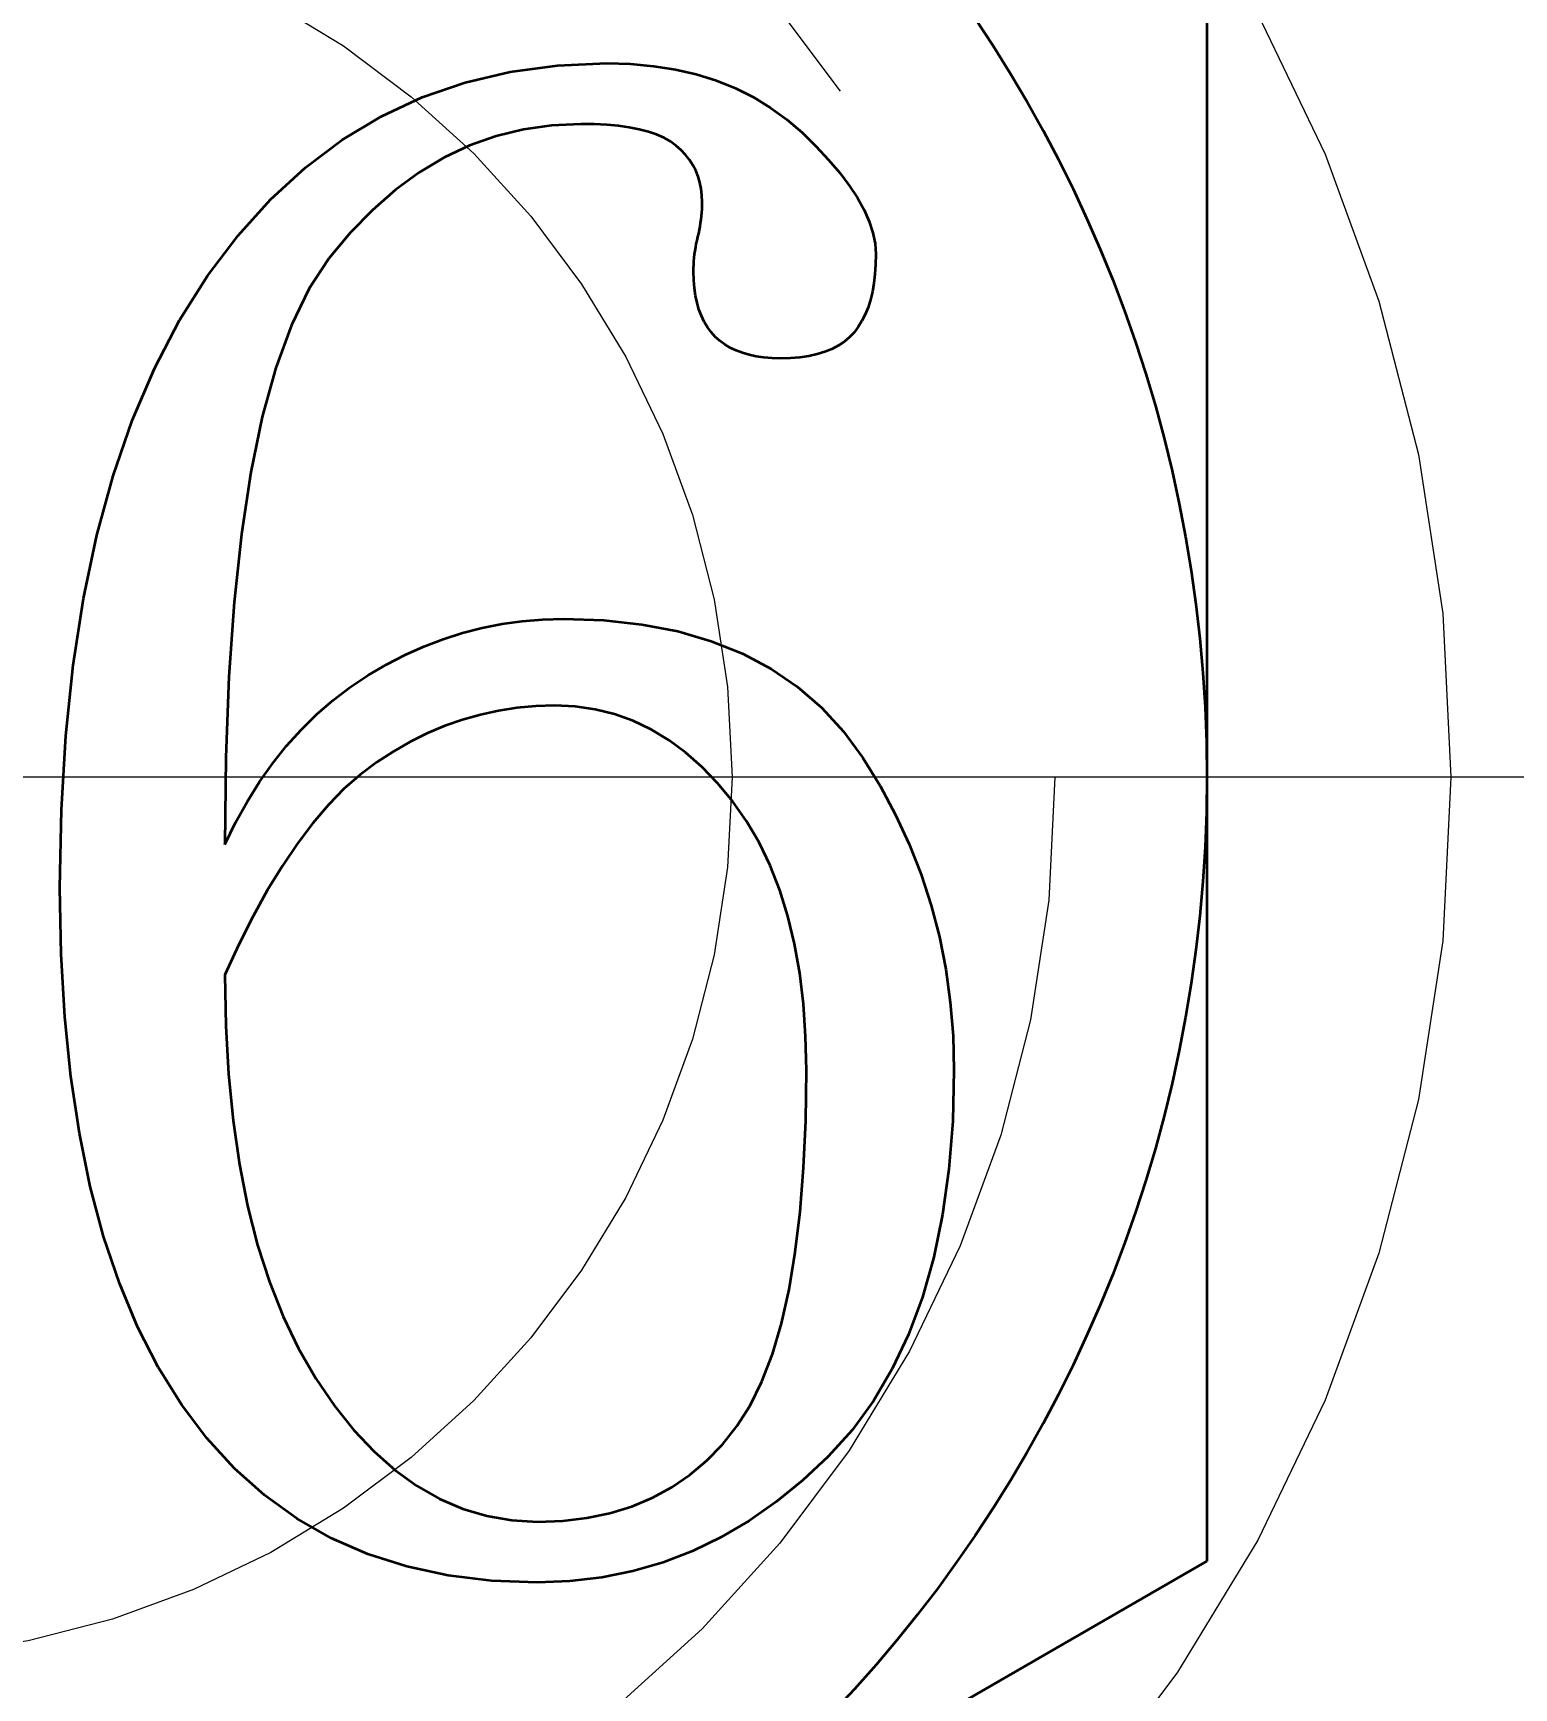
# Model space of a CAD drawing. Header units: millimetres. Extents: x 7914 to 16415, y -883 to 305.
# Drawn here: x 8954.03 to 8959.49, y -49.3 to -43.2 of the extents above; entities that cross this region are included whole.
import ezdxf

# ---------------------------------------------------------------- set-up
doc = ezdxf.new("R2010")
doc.units = ezdxf.units.MM
doc.linetypes.add('CENTER-HOKUTO', pattern=[23, 20, -1, 1, -1])
doc.linetypes.add('HIDDEN-HOKUTO', pattern=[3.8, 2.5, -1.3])
doc.layers.add('AM_7', color=2, linetype='CENTER-HOKUTO', lineweight=30)
doc.layers.add('AM_HID', color=1, linetype='HIDDEN-HOKUTO', lineweight=25)
doc.layers.add('word_dim', color=253, linetype='Continuous')
doc.styles.get("Standard").update_dxf_attribs({"font": 'romans.shx', "bigfont": 'bigfont.shx'})
doc.dimstyles.new('RS1-4', dxfattribs={"dimscale": 4, "dimtxt": 3.5, "dimasz": 3, "dimexe": 1, "dimexo": 0, "dimgap": 1, "dimtad": 3, "dimdsep": 46, "dimtxsty": 'Standard', "dimblk1": 'OPEN', "dimblk2": 'OPEN', "dimsah": 1, "dimcen": 0, "dimclrd": 256, "dimclre": 256, "dimclrt": 3, "dimadec": 0, "dimazin": 0, "dimtfac": 1, "dimtmove": 0, "dimatfit": 3, "dimldrblk": 'OPEN', "dimfxl": 0, "dimtolj": 1, "dimtzin": 0, "dimarcsym": 0})

# ---------------------------------------------------------------- blocks, each defined once
blk = doc.blocks.new('_Open')
at = {"color": 0, "lineweight": -2}
for p, q in [((-1, 0.16667), (0, 0)), ((-1, -0.16667), (0, 0)), ((0, 0), (-1, 0))]:
    blk.add_line(p, q, dxfattribs=at)
blk = doc.blocks.new('*D268')
at = {"layer": 'DEFPOINTS', "color": 0, "linetype": 'Continuous', "ltscale": 2}
for p in [(8745.3594, 190.7603), (9008.3594, -33.4441), (8745.3594, -212.4441)]:
    blk.add_point(p, dxfattribs=at)
at = {"layer": 'word_dim', "linetype": 'Continuous', "lineweight": -2, "ltscale": 2}
for p, q in [((8745.3594, -212.4441), (8745.3594, 194.7603)), ((9008.3594, -33.4441), (9008.3594, 194.7603)), ((8996.3594, 190.7603), (8757.3594, 190.7603))]:
    blk.add_line(p, q, dxfattribs=at)
at = {"layer": 'word_dim', "linetype": 'Continuous', "lineweight": -2, "ltscale": 2, "xscale": 12, "yscale": 12, "zscale": 12, "rotation": 180}
blk.add_blockref('_Open', (8745.3594, 190.7603), dxfattribs=at)
at = {"layer": 'word_dim', "linetype": 'Continuous', "lineweight": -2, "ltscale": 2, "xscale": 12, "yscale": 12, "zscale": 12}
blk.add_blockref('_Open', (9008.3594, 190.7603), dxfattribs=at)
at = {"layer": 'word_dim', "color": 3, "linetype": 'Continuous', "ltscale": 2, "insert": (8876.8594, 201.7603), "char_height": 14, "attachment_point": 5}
blk.add_mtext('\\A1;263', dxfattribs=at)

msp = doc.modelspace()

# ---------------------------------------------------------------- linework, layer by layer
at = {"color": 7, "lineweight": 35, "ltscale": 0.072244}
msp.add_line((8958.3594, -43.0544), (8958.3594, -45.9441), dxfattribs=at)
at = {"color": 7, "lineweight": 35, "ltscale": 0.004273}
msp.add_line((8955.6251, -43.3834), (8955.7915, -43.3442), dxfattribs=at)
at = {"color": 7, "lineweight": 35, "ltscale": 0.004391}
msp.add_line((8955.7915, -43.3442), (8955.9656, -43.3207), dxfattribs=at)
at = {"color": 7, "lineweight": 35, "ltscale": 0.004548}
msp.add_line((8955.9656, -43.3207), (8956.1473, -43.3129), dxfattribs=at)
at = {"color": 7, "lineweight": 35, "ltscale": 0.002195}
msp.add_line((8956.1473, -43.3129), (8956.2351, -43.3154), dxfattribs=at)
at = {"color": 7, "lineweight": 35, "ltscale": 0.002118}
msp.add_line((8956.2351, -43.3154), (8956.3195, -43.3231), dxfattribs=at)
at = {"color": 7, "lineweight": 35, "ltscale": 0.002045}
msp.add_line((8956.3195, -43.3231), (8956.4003, -43.3359), dxfattribs=at)
at = {"color": 7, "lineweight": 35, "ltscale": 0.001983}
msp.add_line((8956.4003, -43.3359), (8956.4775, -43.3538), dxfattribs=at)
at = {"color": 7, "lineweight": 35, "ltscale": 0.001931}
msp.add_line((8956.4775, -43.3538), (8956.5513, -43.3768), dxfattribs=at)
at = {"color": 7, "lineweight": 35, "ltscale": 0.004201}
msp.add_line((8955.4663, -43.4383), (8955.6251, -43.3834), dxfattribs=at)
at = {"color": 7, "lineweight": 35, "ltscale": 0.001894}
for p, q in [((8956.5513, -43.3768), (8956.6216, -43.405)), ((8956.031, -45.6844), (8955.9553, -45.6808))]:
    msp.add_line(p, q, dxfattribs=at)
at = {"color": 7, "lineweight": 35, "ltscale": 0.001862}
msp.add_line((8956.6216, -43.405), (8956.6882, -43.4383), dxfattribs=at)
at = {"color": 7, "lineweight": 35, "ltscale": 0.004167}
msp.add_line((8955.3153, -43.5088), (8955.4663, -43.4383), dxfattribs=at)
at = {"color": 7, "lineweight": 35, "ltscale": 0.00185}
msp.add_line((8956.6882, -43.4383), (8956.7515, -43.4767), dxfattribs=at)
at = {"color": 7, "lineweight": 35, "ltscale": 0.001846}
msp.add_line((8956.7515, -43.4767), (8956.8112, -43.5202), dxfattribs=at)
at = {"color": 7, "lineweight": 35, "ltscale": 0.004182}
msp.add_line((8955.172, -43.5951), (8955.3153, -43.5088), dxfattribs=at)
at = {"color": 7, "lineweight": 35, "ltscale": 0.002627}
msp.add_line((8955.9441, -43.5418), (8955.8401, -43.5567), dxfattribs=at)
at = {"color": 7, "lineweight": 35, "ltscale": 0.002682}
msp.add_line((8956.0513, -43.5369), (8955.9441, -43.5418), dxfattribs=at)
at = {"color": 7, "lineweight": 35, "ltscale": 0.001242}
msp.add_line((8956.101, -43.5376), (8956.0513, -43.5369), dxfattribs=at)
at = {"color": 7, "lineweight": 35, "ltscale": 0.001161}
msp.add_line((8956.1473, -43.54), (8956.101, -43.5376), dxfattribs=at)
at = {"color": 7, "lineweight": 35, "ltscale": 0.001085}
msp.add_line((8956.1906, -43.5441), (8956.1473, -43.54), dxfattribs=at)
at = {"color": 7, "lineweight": 35, "ltscale": 0.001008}
msp.add_line((8956.2305, -43.5497), (8956.1906, -43.5441), dxfattribs=at)
at = {"color": 7, "lineweight": 35, "ltscale": 0.000938763}
msp.add_line((8956.2673, -43.5568), (8956.2305, -43.5497), dxfattribs=at)
at = {"color": 7, "lineweight": 35, "ltscale": 0.001857}
msp.add_line((8956.8112, -43.5202), (8956.8673, -43.5688), dxfattribs=at)
at = {"color": 7, "lineweight": 35, "ltscale": 0.004243}
msp.add_line((8955.0363, -43.697), (8955.172, -43.5951), dxfattribs=at)
at = {"color": 7, "lineweight": 35, "ltscale": 0.002588}
msp.add_line((8955.7393, -43.5815), (8955.6417, -43.6162), dxfattribs=at)
at = {"color": 7, "lineweight": 35, "ltscale": 0.002596}
msp.add_line((8955.8401, -43.5567), (8955.7393, -43.5815), dxfattribs=at)
at = {"color": 7, "lineweight": 35, "ltscale": 0.000867909}
msp.add_line((8956.3009, -43.5657), (8956.2673, -43.5568), dxfattribs=at)
at = {"color": 7, "lineweight": 35, "ltscale": 0.00080319}
msp.add_line((8956.3313, -43.5761), (8956.3009, -43.5657), dxfattribs=at)
at = {"color": 7, "lineweight": 35, "ltscale": 0.000743358}
msp.add_line((8956.3585, -43.588), (8956.3313, -43.5761), dxfattribs=at)
at = {"color": 7, "lineweight": 35, "ltscale": 0.000691188}
msp.add_line((8956.3826, -43.6017), (8956.3585, -43.588), dxfattribs=at)
at = {"color": 7, "lineweight": 35, "ltscale": 0.000642597}
msp.add_line((8956.4033, -43.6168), (8956.3826, -43.6017), dxfattribs=at)
at = {"color": 7, "lineweight": 35, "ltscale": 0.001807}
msp.add_line((8956.8673, -43.5688), (8956.919, -43.6194), dxfattribs=at)
at = {"color": 7, "lineweight": 35, "ltscale": 0.00266}
msp.add_line((8955.5474, -43.6608), (8955.4561, -43.7154), dxfattribs=at)
at = {"color": 7, "lineweight": 35, "ltscale": 0.002609}
msp.add_line((8955.6417, -43.6162), (8955.5474, -43.6608), dxfattribs=at)
at = {"color": 7, "lineweight": 35, "ltscale": 0.000616369}
msp.add_line((8956.4216, -43.6333), (8956.4033, -43.6168), dxfattribs=at)
at = {"color": 7, "lineweight": 35, "ltscale": 0.000595418}
msp.add_line((8956.4379, -43.6508), (8956.4216, -43.6333), dxfattribs=at)
at = {"color": 7, "lineweight": 35, "ltscale": 0.000584231}
msp.add_line((8956.4523, -43.6692), (8956.4379, -43.6508), dxfattribs=at)
at = {"color": 7, "lineweight": 35, "ltscale": 0.000575208}
msp.add_line((8956.4647, -43.6885), (8956.4523, -43.6692), dxfattribs=at)
at = {"color": 7, "lineweight": 35, "ltscale": 0.001689}
msp.add_line((8956.919, -43.6194), (8956.9652, -43.6687), dxfattribs=at)
at = {"color": 7, "lineweight": 35, "ltscale": 0.001577}
msp.add_line((8956.9652, -43.6687), (8957.0061, -43.7167), dxfattribs=at)
at = {"color": 7, "lineweight": 35, "ltscale": 0.004344}
msp.add_line((8954.9083, -43.8146), (8955.0363, -43.697), dxfattribs=at)
at = {"color": 7, "lineweight": 35, "ltscale": 0.002725}
msp.add_line((8955.4561, -43.7154), (8955.3682, -43.7799), dxfattribs=at)
at = {"color": 7, "lineweight": 35, "ltscale": 0.000573302}
msp.add_line((8956.4753, -43.7088), (8956.4647, -43.6885), dxfattribs=at)
at = {"color": 7, "lineweight": 35, "ltscale": 0.000573073}
msp.add_line((8956.4839, -43.7301), (8956.4753, -43.7088), dxfattribs=at)
at = {"color": 7, "lineweight": 35, "ltscale": 0.000581847}
msp.add_line((8956.4907, -43.7524), (8956.4839, -43.7301), dxfattribs=at)
at = {"color": 7, "lineweight": 35, "ltscale": 0.001464}
msp.add_line((8957.0061, -43.7167), (8957.0414, -43.7634), dxfattribs=at)
at = {"color": 7, "lineweight": 35, "ltscale": 0.002821}
msp.add_line((8955.3682, -43.7799), (8955.2833, -43.8543), dxfattribs=at)
at = {"color": 7, "lineweight": 35, "ltscale": 0.000591923}
msp.add_line((8956.4955, -43.7756), (8956.4907, -43.7524), dxfattribs=at)
at = {"color": 7, "lineweight": 35, "ltscale": 0.000608311}
msp.add_line((8956.4983, -43.7997), (8956.4955, -43.7756), dxfattribs=at)
at = {"color": 7, "lineweight": 35, "ltscale": 0.001359}
msp.add_line((8957.0414, -43.7634), (8957.0713, -43.8088), dxfattribs=at)
at = {"color": 7, "lineweight": 35, "ltscale": 0.00449}
msp.add_line((8954.788, -43.9479), (8954.9083, -43.8146), dxfattribs=at)
at = {"color": 7, "lineweight": 35, "ltscale": 0.002935}
for p, q in [((8955.2833, -43.8543), (8955.2017, -43.9386)), ((8956.5691, -48.7458), (8956.4634, -48.7969))]:
    msp.add_line(p, q, dxfattribs=at)
at = {"color": 7, "lineweight": 35, "ltscale": 0.000319434}
msp.add_line((8956.4979, -43.8632), (8956.4987, -43.8504), dxfattribs=at)
at = {"color": 7, "lineweight": 35, "ltscale": 0.000628374}
msp.add_line((8956.4993, -43.8248), (8956.4983, -43.7997), dxfattribs=at)
at = {"color": 7, "lineweight": 35, "ltscale": 0.000320667}
msp.add_line((8956.4987, -43.8504), (8956.4992, -43.8376), dxfattribs=at)
at = {"color": 7, "lineweight": 35, "ltscale": 0.000319686}
msp.add_line((8956.4992, -43.8376), (8956.4993, -43.8248), dxfattribs=at)
at = {"color": 7, "lineweight": 35, "ltscale": 0.001264}
msp.add_line((8957.0713, -43.8088), (8957.0958, -43.853), dxfattribs=at)
at = {"color": 7, "lineweight": 35, "ltscale": 0.001173}
msp.add_line((8957.0958, -43.853), (8957.1149, -43.8959), dxfattribs=at)
at = {"color": 7, "lineweight": 35, "ltscale": 0.000325446}
msp.add_line((8956.489, -43.9272), (8956.4915, -43.9144), dxfattribs=at)
at = {"color": 7, "lineweight": 35, "ltscale": 0.000323854}
msp.add_line((8956.4915, -43.9144), (8956.4935, -43.9017), dxfattribs=at)
at = {"color": 7, "lineweight": 35, "ltscale": 0.000323688}
msp.add_line((8956.4935, -43.9017), (8956.4954, -43.8888), dxfattribs=at)
at = {"color": 7, "lineweight": 35, "ltscale": 0.000321004}
msp.add_line((8956.4954, -43.8888), (8956.4968, -43.8761), dxfattribs=at)
at = {"color": 7, "lineweight": 35, "ltscale": 0.00032313}
msp.add_line((8956.4968, -43.8761), (8956.4979, -43.8632), dxfattribs=at)
at = {"color": 7, "lineweight": 35, "ltscale": 0.001094}
msp.add_line((8957.1149, -43.8959), (8957.1284, -43.9375), dxfattribs=at)
at = {"color": 7, "lineweight": 35, "ltscale": 0.004669}
msp.add_line((8954.6753, -44.0968), (8954.788, -43.9479), dxfattribs=at)
at = {"color": 7, "lineweight": 35, "ltscale": 0.003064}
msp.add_line((8955.2017, -43.9386), (8955.1233, -44.0329), dxfattribs=at)
at = {"color": 7, "lineweight": 35, "ltscale": 0.000325899}
msp.add_line((8956.4775, -43.9784), (8956.4802, -43.9657), dxfattribs=at)
at = {"color": 7, "lineweight": 35, "ltscale": 0.000330877}
msp.add_line((8956.4802, -43.9657), (8956.4833, -43.9528), dxfattribs=at)
at = {"color": 7, "lineweight": 35, "ltscale": 0.000327908}
msp.add_line((8956.4833, -43.9528), (8956.4863, -43.94), dxfattribs=at)
at = {"color": 7, "lineweight": 35, "ltscale": 0.000327393}
msp.add_line((8956.4863, -43.94), (8956.489, -43.9272), dxfattribs=at)
at = {"color": 7, "lineweight": 35, "ltscale": 0.001029}
msp.add_line((8957.1284, -43.9375), (8957.1366, -43.9778), dxfattribs=at)
at = {"color": 7, "lineweight": 35, "ltscale": 0.000977345}
msp.add_line((8957.1366, -43.9778), (8957.1393, -44.0168), dxfattribs=at)
at = {"color": 7, "lineweight": 35, "ltscale": 0.003319}
msp.add_line((8955.1233, -44.0329), (8955.0503, -44.1437), dxfattribs=at)
at = {"color": 7, "lineweight": 35, "ltscale": 0.000320089}
msp.add_line((8956.4688, -44.0424), (8956.4699, -44.0296), dxfattribs=at)
at = {"color": 7, "lineweight": 35, "ltscale": 0.00032252}
msp.add_line((8956.4699, -44.0296), (8956.4713, -44.0168), dxfattribs=at)
at = {"color": 7, "lineweight": 35, "ltscale": 0.000322933}
msp.add_line((8956.4713, -44.0168), (8956.4732, -44.004), dxfattribs=at)
at = {"color": 7, "lineweight": 35, "ltscale": 0.000323379}
msp.add_line((8956.4732, -44.004), (8956.4751, -43.9913), dxfattribs=at)
at = {"color": 7, "lineweight": 35, "ltscale": 0.000326196}
msp.add_line((8956.4751, -43.9913), (8956.4775, -43.9784), dxfattribs=at)
at = {"color": 7, "lineweight": 35, "ltscale": 0.000937069}
msp.add_line((8957.1393, -44.0168), (8957.1386, -44.0543), dxfattribs=at)
at = {"color": 7, "lineweight": 35, "ltscale": 0.004839}
msp.add_line((8954.572, -44.2605), (8954.6753, -44.0968), dxfattribs=at)
at = {"color": 7, "lineweight": 35, "ltscale": 0.000320493}
msp.add_line((8956.4673, -44.0809), (8956.4675, -44.068), dxfattribs=at)
at = {"color": 7, "lineweight": 35, "ltscale": 0.000780017}
msp.add_line((8956.4681, -44.112), (8956.4673, -44.0809), dxfattribs=at)
at = {"color": 7, "lineweight": 35, "ltscale": 0.000319142}
msp.add_line((8956.4675, -44.068), (8956.468, -44.0553), dxfattribs=at)
at = {"color": 7, "lineweight": 35, "ltscale": 0.000322481}
msp.add_line((8956.468, -44.0553), (8956.4688, -44.0424), dxfattribs=at)
at = {"color": 7, "lineweight": 35, "ltscale": 0.000847527}
msp.add_line((8957.1361, -44.0898), (8957.1321, -44.1234), dxfattribs=at)
at = {"color": 7, "lineweight": 35, "ltscale": 0.000888634}
msp.add_line((8957.1386, -44.0543), (8957.1361, -44.0898), dxfattribs=at)
at = {"color": 7, "lineweight": 35, "ltscale": 0.003731}
msp.add_line((8955.0503, -44.1437), (8954.9851, -44.278), dxfattribs=at)
at = {"color": 7, "lineweight": 35, "ltscale": 0.000742319}
msp.add_line((8956.4705, -44.1416), (8956.4681, -44.112), dxfattribs=at)
at = {"color": 7, "lineweight": 35, "ltscale": 0.000707582}
msp.add_line((8956.4745, -44.1697), (8956.4705, -44.1416), dxfattribs=at)
at = {"color": 7, "lineweight": 35, "ltscale": 0.000765377}
msp.add_line((8957.1265, -44.1551), (8957.1194, -44.1849), dxfattribs=at)
at = {"color": 7, "lineweight": 35, "ltscale": 0.000803526}
msp.add_line((8957.1321, -44.1234), (8957.1265, -44.1551), dxfattribs=at)
at = {"color": 7, "lineweight": 35, "ltscale": 0.000673962}
for p, q in [((8956.4801, -44.196), (8956.4745, -44.1697)), ((8956.6985, -44.3937), (8956.6721, -44.388))]:
    msp.add_line(p, q, dxfattribs=at)
at = {"color": 7, "lineweight": 35, "ltscale": 0.000645875}
msp.add_line((8956.4873, -44.2208), (8956.4801, -44.196), dxfattribs=at)
at = {"color": 7, "lineweight": 35, "ltscale": 0.00062007}
for p, q in [((8956.4961, -44.244), (8956.4873, -44.2208)), ((8956.6473, -44.3808), (8956.6242, -44.3721))]:
    msp.add_line(p, q, dxfattribs=at)
at = {"color": 7, "lineweight": 35, "ltscale": 0.000698454}
msp.add_line((8957.1105, -44.2127), (8957.1001, -44.2386), dxfattribs=at)
at = {"color": 7, "lineweight": 35, "ltscale": 0.000730595}
msp.add_line((8957.1194, -44.1849), (8957.1105, -44.2127), dxfattribs=at)
at = {"color": 7, "lineweight": 35, "ltscale": 0.005003}
msp.add_line((8954.4795, -44.438), (8954.572, -44.2605), dxfattribs=at)
at = {"color": 7, "lineweight": 35, "ltscale": 0.004196}
msp.add_line((8954.9851, -44.278), (8954.9275, -44.4356), dxfattribs=at)
at = {"color": 7, "lineweight": 35, "ltscale": 0.000599906}
msp.add_line((8956.5065, -44.2657), (8956.4961, -44.244), dxfattribs=at)
at = {"color": 7, "lineweight": 35, "ltscale": 0.000583303}
msp.add_line((8956.5186, -44.2856), (8956.5065, -44.2657), dxfattribs=at)
at = {"color": 7, "lineweight": 35, "ltscale": 0.000650215}
msp.add_line((8957.0881, -44.2626), (8957.0745, -44.2847), dxfattribs=at)
at = {"color": 7, "lineweight": 35, "ltscale": 0.000669428}
msp.add_line((8957.1001, -44.2386), (8957.0881, -44.2626), dxfattribs=at)
at = {"color": 7, "lineweight": 35, "ltscale": 0.000571926}
msp.add_line((8956.5321, -44.3041), (8956.5186, -44.2856), dxfattribs=at)
at = {"color": 7, "lineweight": 35, "ltscale": 0.000567096}
msp.add_line((8956.5474, -44.3208), (8956.5321, -44.3041), dxfattribs=at)
at = {"color": 7, "lineweight": 35, "ltscale": 0.00056494}
msp.add_line((8956.5641, -44.336), (8956.5474, -44.3208), dxfattribs=at)
at = {"color": 7, "lineweight": 35, "ltscale": 0.000572831}
msp.add_line((8956.5825, -44.3497), (8956.5641, -44.336), dxfattribs=at)
at = {"color": 7, "lineweight": 35, "ltscale": 0.000649193}
msp.add_line((8957.0228, -44.3394), (8957.0012, -44.3538), dxfattribs=at)
at = {"color": 7, "lineweight": 35, "ltscale": 0.000633585}
msp.add_line((8957.0422, -44.3231), (8957.0228, -44.3394), dxfattribs=at)
at = {"color": 7, "lineweight": 35, "ltscale": 0.000625611}
msp.add_line((8957.0593, -44.3048), (8957.0422, -44.3231), dxfattribs=at)
at = {"color": 7, "lineweight": 35, "ltscale": 0.000629273}
msp.add_line((8957.0745, -44.2847), (8957.0593, -44.3048), dxfattribs=at)
at = {"color": 7, "lineweight": 35, "ltscale": 0.000583822}
msp.add_line((8956.6025, -44.3617), (8956.5825, -44.3497), dxfattribs=at)
at = {"color": 7, "lineweight": 35, "ltscale": 0.000599218}
msp.add_line((8956.6242, -44.3721), (8956.6025, -44.3617), dxfattribs=at)
at = {"color": 7, "lineweight": 35, "ltscale": 0.000645142}
msp.add_line((8956.6721, -44.388), (8956.6473, -44.3808), dxfattribs=at)
at = {"color": 7, "lineweight": 35, "ltscale": 0.000708877}
msp.add_line((8956.7266, -44.3976), (8956.6985, -44.3937), dxfattribs=at)
at = {"color": 7, "lineweight": 35, "ltscale": 0.000740981}
msp.add_line((8956.7561, -44.4), (8956.7266, -44.3976), dxfattribs=at)
at = {"color": 7, "lineweight": 35, "ltscale": 0.000781522}
msp.add_line((8956.7874, -44.4009), (8956.7561, -44.4), dxfattribs=at)
at = {"color": 7, "lineweight": 35, "ltscale": 0.000931106}
msp.add_line((8956.8246, -44.3999), (8956.7874, -44.4009), dxfattribs=at)
at = {"color": 7, "lineweight": 35, "ltscale": 0.000878786}
msp.add_line((8956.8596, -44.397), (8956.8246, -44.3999), dxfattribs=at)
at = {"color": 7, "lineweight": 35, "ltscale": 0.000829616}
msp.add_line((8956.8925, -44.3922), (8956.8596, -44.397), dxfattribs=at)
at = {"color": 7, "lineweight": 35, "ltscale": 0.000781349}
msp.add_line((8956.923, -44.3855), (8956.8925, -44.3922), dxfattribs=at)
at = {"color": 7, "lineweight": 35, "ltscale": 0.000740198}
msp.add_line((8956.9513, -44.3768), (8956.923, -44.3855), dxfattribs=at)
at = {"color": 7, "lineweight": 35, "ltscale": 0.000704124}
msp.add_line((8956.9774, -44.3663), (8956.9513, -44.3768), dxfattribs=at)
at = {"color": 7, "lineweight": 35, "ltscale": 0.000672296}
msp.add_line((8957.0012, -44.3538), (8956.9774, -44.3663), dxfattribs=at)
at = {"color": 7, "lineweight": 35, "ltscale": 0.005197}
msp.add_line((8954.398, -44.6292), (8954.4795, -44.438), dxfattribs=at)
at = {"color": 7, "lineweight": 35, "ltscale": 0.004693}
for p, q in [((8954.9275, -44.4356), (8954.8776, -44.6166)), ((8954.7393, -46.6728), (8954.7427, -46.8605))]:
    msp.add_line(p, q, dxfattribs=at)
at = {"color": 7, "lineweight": 35, "ltscale": 0.00542}
msp.add_line((8954.3272, -44.8341), (8954.398, -44.6292), dxfattribs=at)
at = {"color": 7, "lineweight": 35, "ltscale": 0.005215}
msp.add_line((8954.8776, -44.6166), (8954.8353, -44.8208), dxfattribs=at)
at = {"color": 7, "lineweight": 35, "ltscale": 0.005757}
msp.add_line((8954.8353, -44.8208), (8954.8008, -45.0485), dxfattribs=at)
at = {"color": 7, "lineweight": 35, "ltscale": 0.005669}
msp.add_line((8954.2673, -45.0528), (8954.3272, -44.8341), dxfattribs=at)
at = {"color": 7, "lineweight": 35, "ltscale": 0.00594}
msp.add_line((8954.2184, -45.2853), (8954.2673, -45.0528), dxfattribs=at)
at = {"color": 7, "lineweight": 35, "ltscale": 0.006312}
msp.add_line((8954.8008, -45.0485), (8954.7739, -45.2995), dxfattribs=at)
at = {"color": 7, "lineweight": 35, "ltscale": 0.00623}
msp.add_line((8954.1803, -45.5316), (8954.2184, -45.2853), dxfattribs=at)
at = {"color": 7, "lineweight": 35, "ltscale": 0.006877}
msp.add_line((8954.7739, -45.2995), (8954.7546, -45.574), dxfattribs=at)
at = {"color": 7, "lineweight": 35, "ltscale": 0.001873}
msp.add_line((8955.6878, -45.3942), (8955.7612, -45.3796), dxfattribs=at)
at = {"color": 7, "lineweight": 35, "ltscale": 0.00188}
msp.add_line((8955.7612, -45.3796), (8955.8357, -45.3692), dxfattribs=at)
at = {"color": 7, "lineweight": 35, "ltscale": 0.001889}
for p, q in [((8955.8357, -45.3692), (8955.911, -45.3629)), ((8955.4733, -45.4628), (8955.5438, -45.4357))]:
    msp.add_line(p, q, dxfattribs=at)
at = {"color": 7, "lineweight": 35, "ltscale": 0.001908}
msp.add_line((8955.911, -45.3629), (8955.9873, -45.3608), dxfattribs=at)
at = {"color": 7, "lineweight": 35, "ltscale": 0.003735}
msp.add_line((8955.9873, -45.3608), (8956.1366, -45.366), dxfattribs=at)
at = {"color": 7, "lineweight": 35, "ltscale": 0.003537}
msp.add_line((8956.1366, -45.366), (8956.2772, -45.3813), dxfattribs=at)
at = {"color": 7, "lineweight": 35, "ltscale": 0.001878}
msp.add_line((8955.5438, -45.4357), (8955.6154, -45.4128), dxfattribs=at)
at = {"color": 7, "lineweight": 35, "ltscale": 0.001869}
msp.add_line((8955.6154, -45.4128), (8955.6878, -45.3942), dxfattribs=at)
at = {"color": 7, "lineweight": 35, "ltscale": 0.00336}
msp.add_line((8956.2772, -45.3813), (8956.4092, -45.4069), dxfattribs=at)
at = {"color": 7, "lineweight": 35, "ltscale": 0.003213}
msp.add_line((8956.4092, -45.4069), (8956.5326, -45.4428), dxfattribs=at)
at = {"color": 7, "lineweight": 35, "ltscale": 0.001932}
for p, q in [((8955.335, -45.5293), (8955.4037, -45.494)), ((8956.438, -45.8533), (8956.3757, -45.8075))]:
    msp.add_line(p, q, dxfattribs=at)
at = {"color": 7, "lineweight": 35, "ltscale": 0.001907}
msp.add_line((8955.4037, -45.494), (8955.4733, -45.4628), dxfattribs=at)
at = {"color": 7, "lineweight": 35, "ltscale": 0.003092}
msp.add_line((8956.5326, -45.4428), (8956.6473, -45.4889), dxfattribs=at)
at = {"color": 7, "lineweight": 35, "ltscale": 0.003002}
msp.add_line((8956.6473, -45.4889), (8956.7534, -45.5452), dxfattribs=at)
at = {"color": 7, "lineweight": 35, "ltscale": 0.006534}
msp.add_line((8954.1531, -45.7916), (8954.1803, -45.5316), dxfattribs=at)
at = {"color": 7, "lineweight": 35, "ltscale": 0.001958}
msp.add_line((8955.2673, -45.5688), (8955.335, -45.5293), dxfattribs=at)
at = {"color": 7, "lineweight": 35, "ltscale": 0.002949}
msp.add_line((8956.7534, -45.5452), (8956.8508, -45.6117), dxfattribs=at)
at = {"color": 7, "lineweight": 35, "ltscale": 0.00745}
msp.add_line((8954.7546, -45.574), (8954.7432, -45.8717), dxfattribs=at)
at = {"color": 7, "lineweight": 35, "ltscale": 0.001974}
msp.add_line((8955.1387, -45.6603), (8955.2015, -45.6125), dxfattribs=at)
at = {"color": 7, "lineweight": 35, "ltscale": 0.001975}
msp.add_line((8955.2015, -45.6125), (8955.2673, -45.5688), dxfattribs=at)
at = {"color": 7, "lineweight": 35, "ltscale": 0.002937}
msp.add_line((8956.8508, -45.6117), (8956.9397, -45.6885), dxfattribs=at)
at = {"color": 7, "lineweight": 35, "ltscale": 0.001986}
msp.add_line((8955.0786, -45.7123), (8955.1387, -45.6603), dxfattribs=at)
at = {"color": 7, "lineweight": 35, "ltscale": 0.001731}
msp.add_line((8955.8854, -45.683), (8955.8164, -45.6891), dxfattribs=at)
at = {"color": 7, "lineweight": 35, "ltscale": 0.001749}
msp.add_line((8955.9553, -45.6808), (8955.8854, -45.683), dxfattribs=at)
at = {"color": 7, "lineweight": 35, "ltscale": 0.001856}
msp.add_line((8956.1045, -45.6949), (8956.031, -45.6844), dxfattribs=at)
at = {"color": 7, "lineweight": 35, "ltscale": 0.002002}
msp.add_line((8955.0216, -45.7685), (8955.0786, -45.7123), dxfattribs=at)
at = {"color": 7, "lineweight": 35, "ltscale": 0.001727}
msp.add_line((8955.6154, -45.7328), (8955.5502, -45.7557), dxfattribs=at)
at = {"color": 7, "lineweight": 35, "ltscale": 0.001716}
msp.add_line((8955.6814, -45.7141), (8955.6154, -45.7328), dxfattribs=at)
at = {"color": 7, "lineweight": 35, "ltscale": 0.001714}
msp.add_line((8955.7484, -45.6996), (8955.6814, -45.7141), dxfattribs=at)
at = {"color": 7, "lineweight": 35, "ltscale": 0.00172}
msp.add_line((8955.8164, -45.6891), (8955.7484, -45.6996), dxfattribs=at)
at = {"color": 7, "lineweight": 35, "ltscale": 0.001833}
msp.add_line((8956.1757, -45.7125), (8956.1045, -45.6949), dxfattribs=at)
at = {"color": 7, "lineweight": 35, "ltscale": 0.001831}
msp.add_line((8956.2446, -45.7372), (8956.1757, -45.7125), dxfattribs=at)
at = {"color": 7, "lineweight": 35, "ltscale": 0.001845}
msp.add_line((8956.3113, -45.7688), (8956.2446, -45.7372), dxfattribs=at)
at = {"color": 7, "lineweight": 35, "ltscale": 0.002957}
msp.add_line((8956.9397, -45.6885), (8957.0198, -45.7756), dxfattribs=at)
at = {"color": 7, "lineweight": 35, "ltscale": 0.006857}
msp.add_line((8954.1367, -46.0653), (8954.1531, -45.7916), dxfattribs=at)
at = {"color": 7, "lineweight": 35, "ltscale": 0.002029}
msp.add_line((8954.9673, -45.8288), (8955.0216, -45.7685), dxfattribs=at)
at = {"color": 7, "lineweight": 35, "ltscale": 0.001763}
msp.add_line((8955.4861, -45.7828), (8955.4229, -45.814), dxfattribs=at)
at = {"color": 7, "lineweight": 35, "ltscale": 0.001739}
msp.add_line((8955.5502, -45.7557), (8955.4861, -45.7828), dxfattribs=at)
at = {"color": 7, "lineweight": 35, "ltscale": 0.001879}
msp.add_line((8956.3757, -45.8075), (8956.3113, -45.7688), dxfattribs=at)
at = {"color": 7, "lineweight": 35, "ltscale": 0.003019}
msp.add_line((8957.0198, -45.7756), (8957.0913, -45.8728), dxfattribs=at)
at = {"color": 7, "lineweight": 35, "ltscale": 0.00206}
msp.add_line((8954.916, -45.8934), (8954.9673, -45.8288), dxfattribs=at)
at = {"color": 7, "lineweight": 35, "ltscale": 0.001823}
msp.add_line((8955.3606, -45.8493), (8955.2993, -45.8888), dxfattribs=at)
at = {"color": 7, "lineweight": 35, "ltscale": 0.00179}
msp.add_line((8955.4229, -45.814), (8955.3606, -45.8493), dxfattribs=at)
at = {"color": 7, "lineweight": 35, "ltscale": 0.002}
msp.add_line((8956.4981, -45.9061), (8956.438, -45.8533), dxfattribs=at)
at = {"color": 7, "lineweight": 35, "ltscale": 0.008029}
msp.add_line((8954.7432, -45.8717), (8954.7393, -46.1929), dxfattribs=at)
at = {"color": 7, "lineweight": 35, "ltscale": 0.002102}
msp.add_line((8954.8674, -45.962), (8954.916, -45.8934), dxfattribs=at)
at = {"color": 7, "lineweight": 35, "ltscale": 0.001885}
msp.add_line((8955.2993, -45.8888), (8955.239, -45.9341), dxfattribs=at)
at = {"color": 7, "lineweight": 35, "ltscale": 0.002078}
msp.add_line((8956.5558, -45.966), (8956.4981, -45.9061), dxfattribs=at)
at = {"color": 7, "lineweight": 35, "ltscale": 0.003043}
msp.add_line((8957.0913, -45.8728), (8957.1552, -45.9765), dxfattribs=at)
at = {"color": 7, "lineweight": 35, "ltscale": 0.002147}
msp.add_line((8954.8219, -46.0348), (8954.8674, -45.962), dxfattribs=at)
at = {"color": 7, "lineweight": 35, "ltscale": 0.002095}
msp.add_line((8955.1797, -45.9867), (8955.1212, -46.0468), dxfattribs=at)
at = {"color": 7, "lineweight": 35, "ltscale": 0.001982}
msp.add_line((8955.239, -45.9341), (8955.1797, -45.9867), dxfattribs=at)
at = {"color": 7, "lineweight": 35, "ltscale": 0.002174}
msp.add_line((8956.6113, -46.0329), (8956.5558, -45.966), dxfattribs=at)
at = {"color": 7, "lineweight": 35, "ltscale": 0.003016}
msp.add_line((8957.1552, -45.9765), (8957.2123, -46.0827), dxfattribs=at)
at = {"color": 7, "lineweight": 35, "ltscale": 0.072243}
msp.add_line((8958.3594, -45.9441), (8958.3594, -48.8339), dxfattribs=at)
at = {"color": 7, "lineweight": 35, "ltscale": 0.0022}
msp.add_line((8954.7792, -46.1117), (8954.8219, -46.0348), dxfattribs=at)
at = {"color": 7, "lineweight": 35, "ltscale": 0.002212}
msp.add_line((8955.1212, -46.0468), (8955.0638, -46.1141), dxfattribs=at)
at = {"color": 7, "lineweight": 35, "ltscale": 0.002241}
msp.add_line((8956.663, -46.1061), (8956.6113, -46.0329), dxfattribs=at)
at = {"color": 7, "lineweight": 35, "ltscale": 0.007189}
msp.add_line((8954.1314, -46.3528), (8954.1367, -46.0653), dxfattribs=at)
at = {"color": 7, "lineweight": 35, "ltscale": 0.002261}
msp.add_line((8954.7393, -46.1929), (8954.7792, -46.1117), dxfattribs=at)
at = {"color": 7, "lineweight": 35, "ltscale": 0.00229}
msp.add_line((8956.7092, -46.1852), (8956.663, -46.1061), dxfattribs=at)
at = {"color": 7, "lineweight": 35, "ltscale": 0.002998}
msp.add_line((8957.2123, -46.0827), (8957.2627, -46.1915), dxfattribs=at)
at = {"color": 7, "lineweight": 35, "ltscale": 0.002343}
msp.add_line((8955.0638, -46.1141), (8955.0073, -46.1889), dxfattribs=at)
at = {"color": 7, "lineweight": 35, "ltscale": 0.002477}
msp.add_line((8955.0073, -46.1889), (8954.9518, -46.2709), dxfattribs=at)
at = {"color": 7, "lineweight": 35, "ltscale": 0.002352}
msp.add_line((8956.75, -46.2699), (8956.7092, -46.1852), dxfattribs=at)
at = {"color": 7, "lineweight": 35, "ltscale": 0.002991}
msp.add_line((8957.2627, -46.1915), (8957.3064, -46.3029), dxfattribs=at)
at = {"color": 7, "lineweight": 35, "ltscale": 0.002619}
msp.add_line((8954.9518, -46.2709), (8954.8972, -46.3603), dxfattribs=at)
at = {"color": 7, "lineweight": 35, "ltscale": 0.002431}
msp.add_line((8956.7854, -46.3605), (8956.75, -46.2699), dxfattribs=at)
at = {"color": 7, "lineweight": 35, "ltscale": 0.006094}
msp.add_line((8954.1357, -46.5965), (8954.1314, -46.3528), dxfattribs=at)
at = {"color": 7, "lineweight": 35, "ltscale": 0.002994}
msp.add_line((8957.3064, -46.3029), (8957.3433, -46.4169), dxfattribs=at)
at = {"color": 7, "lineweight": 35, "ltscale": 0.002767}
msp.add_line((8954.8972, -46.3603), (8954.8436, -46.4572), dxfattribs=at)
at = {"color": 7, "lineweight": 35, "ltscale": 0.002521}
msp.add_line((8956.8153, -46.4568), (8956.7854, -46.3605), dxfattribs=at)
at = {"color": 7, "lineweight": 35, "ltscale": 0.003009}
msp.add_line((8957.3433, -46.4169), (8957.3735, -46.5333), dxfattribs=at)
at = {"color": 7, "lineweight": 35, "ltscale": 0.002917}
msp.add_line((8954.8436, -46.4572), (8954.791, -46.5613), dxfattribs=at)
at = {"color": 7, "lineweight": 35, "ltscale": 0.002625}
msp.add_line((8956.8398, -46.5589), (8956.8153, -46.4568), dxfattribs=at)
at = {"color": 7, "lineweight": 35, "ltscale": 0.003034}
msp.add_line((8957.3735, -46.5333), (8957.3971, -46.6524), dxfattribs=at)
at = {"color": 7, "lineweight": 35, "ltscale": 0.005805}
msp.add_line((8954.1492, -46.8284), (8954.1357, -46.5965), dxfattribs=at)
at = {"color": 7, "lineweight": 35, "ltscale": 0.003073}
msp.add_line((8954.791, -46.5613), (8954.7393, -46.6728), dxfattribs=at)
at = {"color": 7, "lineweight": 35, "ltscale": 0.002738}
msp.add_line((8956.8589, -46.6668), (8956.8398, -46.5589), dxfattribs=at)
at = {"color": 7, "lineweight": 35, "ltscale": 0.003068}
msp.add_line((8957.3971, -46.6524), (8957.4138, -46.774), dxfattribs=at)
at = {"color": 7, "lineweight": 35, "ltscale": 0.00286}
msp.add_line((8956.8724, -46.7804), (8956.8589, -46.6668), dxfattribs=at)
at = {"color": 7, "lineweight": 35, "ltscale": 0.002992}
msp.add_line((8956.8806, -46.8998), (8956.8724, -46.7804), dxfattribs=at)
at = {"color": 7, "lineweight": 35, "ltscale": 0.003114}
msp.add_line((8957.4138, -46.774), (8957.424, -46.8981), dxfattribs=at)
at = {"color": 7, "lineweight": 35, "ltscale": 0.005529}
msp.add_line((8954.1716, -47.0484), (8954.1492, -46.8284), dxfattribs=at)
at = {"color": 7, "lineweight": 35, "ltscale": 0.004484}
msp.add_line((8954.7427, -46.8605), (8954.7527, -47.0396), dxfattribs=at)
at = {"color": 7, "lineweight": 35, "ltscale": 0.003127}
msp.add_line((8956.8833, -47.0248), (8956.8806, -46.8998), dxfattribs=at)
at = {"color": 7, "lineweight": 35, "ltscale": 0.003169}
msp.add_line((8957.424, -46.8981), (8957.4273, -47.0248), dxfattribs=at)
at = {"color": 7, "lineweight": 35, "ltscale": 0.00465}
msp.add_line((8956.8807, -47.2108), (8956.8833, -47.0248), dxfattribs=at)
at = {"color": 7, "lineweight": 35, "ltscale": 0.004678}
msp.add_line((8957.4273, -47.0248), (8957.4226, -47.2119), dxfattribs=at)
at = {"color": 7, "lineweight": 35, "ltscale": 0.005262}
msp.add_line((8954.203, -47.2565), (8954.1716, -47.0484), dxfattribs=at)
at = {"color": 7, "lineweight": 35, "ltscale": 0.00428}
msp.add_line((8954.7527, -47.0396), (8954.7695, -47.2099), dxfattribs=at)
at = {"color": 7, "lineweight": 35, "ltscale": 0.004087}
msp.add_line((8954.7695, -47.2099), (8954.7931, -47.3717), dxfattribs=at)
at = {"color": 7, "lineweight": 35, "ltscale": 0.004347}
msp.add_line((8956.8731, -47.3845), (8956.8807, -47.2108), dxfattribs=at)
at = {"color": 7, "lineweight": 35, "ltscale": 0.005009}
msp.add_line((8954.2433, -47.4528), (8954.203, -47.2565), dxfattribs=at)
at = {"color": 7, "lineweight": 35, "ltscale": 0.004442}
msp.add_line((8957.4226, -47.2119), (8957.4087, -47.389), dxfattribs=at)
at = {"color": 7, "lineweight": 35, "ltscale": 0.003902}
msp.add_line((8954.7931, -47.3717), (8954.8234, -47.5248), dxfattribs=at)
at = {"color": 7, "lineweight": 35, "ltscale": 0.004053}
msp.add_line((8956.8604, -47.5461), (8956.8731, -47.3845), dxfattribs=at)
at = {"color": 7, "lineweight": 35, "ltscale": 0.004219}
msp.add_line((8957.4087, -47.389), (8957.3855, -47.5562), dxfattribs=at)
at = {"color": 7, "lineweight": 35, "ltscale": 0.004775}
msp.add_line((8954.2926, -47.6373), (8954.2433, -47.4528), dxfattribs=at)
at = {"color": 7, "lineweight": 35, "ltscale": 0.003729}
msp.add_line((8954.8234, -47.5248), (8954.8604, -47.6693), dxfattribs=at)
at = {"color": 7, "lineweight": 35, "ltscale": 0.003763}
msp.add_line((8956.8423, -47.6955), (8956.8604, -47.5461), dxfattribs=at)
at = {"color": 7, "lineweight": 35, "ltscale": 0.004015}
msp.add_line((8957.3855, -47.5562), (8957.353, -47.7135), dxfattribs=at)
at = {"color": 7, "lineweight": 35, "ltscale": 0.004554}
msp.add_line((8954.3508, -47.81), (8954.2926, -47.6373), dxfattribs=at)
at = {"color": 7, "lineweight": 35, "ltscale": 0.003566}
msp.add_line((8954.8604, -47.6693), (8954.9039, -47.8052), dxfattribs=at)
at = {"color": 7, "lineweight": 35, "ltscale": 0.003481}
msp.add_line((8956.8193, -47.8329), (8956.8423, -47.6955), dxfattribs=at)
at = {"color": 7, "lineweight": 35, "ltscale": 0.003828}
msp.add_line((8957.353, -47.7135), (8957.3113, -47.8608), dxfattribs=at)
at = {"color": 7, "lineweight": 35, "ltscale": 0.004356}
msp.add_line((8954.418, -47.9707), (8954.3508, -47.81), dxfattribs=at)
at = {"color": 7, "lineweight": 35, "ltscale": 0.003421}
msp.add_line((8954.9039, -47.8052), (8954.9544, -47.9324), dxfattribs=at)
at = {"color": 7, "lineweight": 35, "ltscale": 0.003205}
msp.add_line((8956.7911, -47.9579), (8956.8193, -47.8329), dxfattribs=at)
at = {"color": 7, "lineweight": 35, "ltscale": 0.003665}
msp.add_line((8957.3113, -47.8608), (8957.2603, -47.9983), dxfattribs=at)
at = {"color": 7, "lineweight": 35, "ltscale": 0.00329}
msp.add_line((8954.9544, -47.9324), (8955.0115, -48.0509), dxfattribs=at)
at = {"color": 7, "lineweight": 35, "ltscale": 0.004183}
msp.add_line((8954.4941, -48.1197), (8954.418, -47.9707), dxfattribs=at)
at = {"color": 7, "lineweight": 35, "ltscale": 0.002945}
msp.add_line((8956.7578, -48.0709), (8956.7911, -47.9579), dxfattribs=at)
at = {"color": 7, "lineweight": 35, "ltscale": 0.003527}
msp.add_line((8957.2603, -47.9983), (8957.2, -48.1258), dxfattribs=at)
at = {"color": 7, "lineweight": 35, "ltscale": 0.003177}
msp.add_line((8955.0115, -48.0509), (8955.0753, -48.1608), dxfattribs=at)
at = {"color": 7, "lineweight": 35, "ltscale": 0.004035}
msp.add_line((8954.5794, -48.2568), (8954.4941, -48.1197), dxfattribs=at)
at = {"color": 7, "lineweight": 35, "ltscale": 0.002696}
msp.add_line((8956.7195, -48.1717), (8956.7578, -48.0709), dxfattribs=at)
at = {"color": 7, "lineweight": 35, "ltscale": 0.003415}
msp.add_line((8957.2, -48.1258), (8957.1304, -48.2434), dxfattribs=at)
at = {"color": 7, "lineweight": 35, "ltscale": 0.003039}
msp.add_line((8955.0753, -48.1608), (8955.1439, -48.2612), dxfattribs=at)
at = {"color": 7, "lineweight": 35, "ltscale": 0.002468}
msp.add_line((8956.676, -48.2604), (8956.7195, -48.1717), dxfattribs=at)
at = {"color": 7, "lineweight": 35, "ltscale": 0.003336}
msp.add_line((8957.1304, -48.2434), (8957.0515, -48.3511), dxfattribs=at)
at = {"color": 7, "lineweight": 35, "ltscale": 0.0039}
msp.add_line((8954.6731, -48.3815), (8954.5794, -48.2568), dxfattribs=at)
at = {"color": 7, "lineweight": 35, "ltscale": 0.00287}
msp.add_line((8955.1439, -48.2612), (8955.2155, -48.3509), dxfattribs=at)
at = {"color": 7, "lineweight": 35, "ltscale": 0.002267}
msp.add_line((8956.6273, -48.3368), (8956.676, -48.2604), dxfattribs=at)
at = {"color": 7, "lineweight": 35, "ltscale": 0.002717}
msp.add_line((8955.2155, -48.3509), (8955.2899, -48.4301), dxfattribs=at)
at = {"color": 7, "lineweight": 35, "ltscale": 0.002141}
msp.add_line((8956.5739, -48.4037), (8956.6273, -48.3368), dxfattribs=at)
at = {"color": 7, "lineweight": 35, "ltscale": 0.003291}
msp.add_line((8957.0515, -48.3511), (8956.9634, -48.4489), dxfattribs=at)
at = {"color": 7, "lineweight": 35, "ltscale": 0.00378}
msp.add_line((8954.7752, -48.493), (8954.6731, -48.3815), dxfattribs=at)
at = {"color": 7, "lineweight": 35, "ltscale": 0.002584}
msp.add_line((8955.2899, -48.4301), (8955.3672, -48.4988), dxfattribs=at)
at = {"color": 7, "lineweight": 35, "ltscale": 0.002081}
msp.add_line((8956.516, -48.4635), (8956.5739, -48.4037), dxfattribs=at)
at = {"color": 7, "lineweight": 35, "ltscale": 0.002043}
msp.add_line((8956.4536, -48.5163), (8956.516, -48.4635), dxfattribs=at)
at = {"color": 7, "lineweight": 35, "ltscale": 0.003226}
msp.add_line((8956.9634, -48.4489), (8956.8691, -48.537), dxfattribs=at)
at = {"color": 7, "lineweight": 35, "ltscale": 0.003696}
msp.add_line((8954.8855, -48.5914), (8954.7752, -48.493), dxfattribs=at)
at = {"color": 7, "lineweight": 35, "ltscale": 0.002473}
msp.add_line((8955.3672, -48.4988), (8955.4473, -48.5568), dxfattribs=at)
at = {"color": 7, "lineweight": 35, "ltscale": 0.002027}
msp.add_line((8956.3867, -48.5621), (8956.4536, -48.5163), dxfattribs=at)
at = {"color": 7, "lineweight": 35, "ltscale": 0.003129}
msp.add_line((8956.8691, -48.537), (8956.772, -48.6159), dxfattribs=at)
at = {"color": 7, "lineweight": 35, "ltscale": 0.003655}
msp.add_line((8955.0043, -48.6767), (8954.8855, -48.5914), dxfattribs=at)
at = {"color": 7, "lineweight": 35, "ltscale": 0.002395}
msp.add_line((8955.4473, -48.5568), (8955.5304, -48.6044), dxfattribs=at)
at = {"color": 7, "lineweight": 35, "ltscale": 0.002336}
msp.add_line((8955.5304, -48.6044), (8955.6162, -48.6413), dxfattribs=at)
at = {"color": 7, "lineweight": 35, "ltscale": 0.002053}
msp.add_line((8956.2395, -48.6325), (8956.3153, -48.6009), dxfattribs=at)
at = {"color": 7, "lineweight": 35, "ltscale": 0.002031}
msp.add_line((8956.3153, -48.6009), (8956.3867, -48.5621), dxfattribs=at)
at = {"color": 7, "lineweight": 35, "ltscale": 0.002317}
msp.add_line((8955.6162, -48.6413), (8955.7051, -48.6677), dxfattribs=at)
at = {"color": 7, "lineweight": 35, "ltscale": 0.002326}
msp.add_line((8955.7051, -48.6677), (8955.7968, -48.6836), dxfattribs=at)
at = {"color": 7, "lineweight": 35, "ltscale": 0.002247}
msp.add_line((8955.9851, -48.6853), (8956.0743, -48.6747), dxfattribs=at)
at = {"color": 7, "lineweight": 35, "ltscale": 0.002166}
msp.add_line((8956.0743, -48.6747), (8956.1592, -48.6572), dxfattribs=at)
at = {"color": 7, "lineweight": 35, "ltscale": 0.002101}
msp.add_line((8956.1592, -48.6572), (8956.2395, -48.6325), dxfattribs=at)
at = {"color": 7, "lineweight": 35, "ltscale": 0.003045}
msp.add_line((8956.772, -48.6159), (8956.672, -48.6855), dxfattribs=at)
at = {"color": 7, "lineweight": 35, "ltscale": 0.003654}
msp.add_line((8955.1314, -48.7489), (8955.0043, -48.6767), dxfattribs=at)
at = {"color": 7, "lineweight": 35, "ltscale": 0.002369}
msp.add_line((8955.7968, -48.6836), (8955.8914, -48.6889), dxfattribs=at)
at = {"color": 7, "lineweight": 35, "ltscale": 0.002345}
msp.add_line((8955.8914, -48.6889), (8955.9851, -48.6853), dxfattribs=at)
at = {"color": 7, "lineweight": 35, "ltscale": 0.002982}
msp.add_line((8956.672, -48.6855), (8956.5691, -48.7458), dxfattribs=at)
at = {"color": 7, "lineweight": 35, "ltscale": 0.003692}
msp.add_line((8955.2667, -48.8079), (8955.1314, -48.7489), dxfattribs=at)
at = {"color": 7, "lineweight": 35, "ltscale": 0.00291}
msp.add_line((8956.4634, -48.7969), (8956.3547, -48.8386), dxfattribs=at)
at = {"color": 7, "lineweight": 35, "ltscale": 0.144319}
msp.add_line((8958.3594, -48.8339), (8953.3594, -51.7191), dxfattribs=at)
at = {"color": 7, "lineweight": 35, "ltscale": 0.003771}
msp.add_line((8955.4104, -48.8538), (8955.2667, -48.8079), dxfattribs=at)
at = {"color": 7, "lineweight": 35, "ltscale": 0.003887}
msp.add_line((8955.5624, -48.8866), (8955.4104, -48.8538), dxfattribs=at)
at = {"color": 7, "lineweight": 35, "ltscale": 0.002905}
msp.add_line((8956.3547, -48.8386), (8956.2432, -48.8711), dxfattribs=at)
at = {"color": 7, "lineweight": 35, "ltscale": 0.004037}
msp.add_line((8955.7227, -48.9063), (8955.5624, -48.8866), dxfattribs=at)
at = {"color": 7, "lineweight": 35, "ltscale": 0.004221}
msp.add_line((8955.8914, -48.9128), (8955.7227, -48.9063), dxfattribs=at)
at = {"color": 7, "lineweight": 35, "ltscale": 0.003005}
msp.add_line((8956.0115, -48.9082), (8955.8914, -48.9128), dxfattribs=at)
at = {"color": 7, "lineweight": 35, "ltscale": 0.002953}
msp.add_line((8956.1288, -48.8943), (8956.0115, -48.9082), dxfattribs=at)
at = {"color": 7, "lineweight": 35, "ltscale": 0.002918}
msp.add_line((8956.2432, -48.8711), (8956.1288, -48.8943), dxfattribs=at)
at = {"color": 7, "lineweight": 35}
msp.add_circle((8953.3594, -45.9441), 5, dxfattribs=at)
at = {"layer": 'AM_7', "color": 2, "lineweight": 13}
msp.add_line((8961.0294, -45.9441), (8945.6893, -45.9441), dxfattribs=at)
at = {"layer": 'AM_HID', "color": 1, "lineweight": 13, "ltscale": 4}
for radius in [5.9, 4.44, 3.25]:
    msp.add_circle((8953.3594, -45.9441), radius, dxfattribs=at)

# ---------------------------------------------------------------- dimensions: what is measured, and where the dimension line sits
at = {"layer": 'word_dim', "linetype": 'Continuous', "ltscale": 2}
dim = msp.add_linear_dim(base=(8745.3594, 190.7603), p1=(9008.3594, -33.4441), p2=(8745.3594, -212.4441), dimstyle='RS1-4', dxfattribs=at)
dim.commit()
dim.dimension.update_dxf_attribs({"geometry": '*D268', "text_midpoint": (8876.8594, 201.7603)})

doc.saveas('drawing.dxf')
